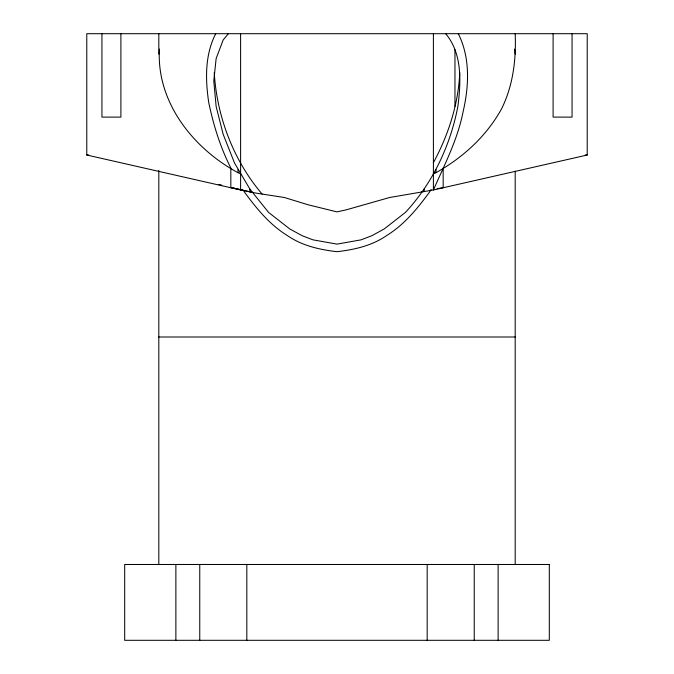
<?xml version="1.0" encoding="UTF-8"?>
<svg xmlns="http://www.w3.org/2000/svg" width="674" height="674" viewBox="0 0 674 674"><rect width="100%" height="100%" fill="white"/><g stroke="black" fill="none" stroke-linecap="round" stroke-linejoin="round"><path stroke-width="1.01" d="M459.761 72.649C458.371 104.209 448.37 135.027 433.399 162.687M240.601 173.808L238.006 172.696C193.202 148.507 156.183 102.052 159.443 49.059M515.189 33.7C516.25 59.422 513.133 85.421 501.625 108.725C486.544 136.097 463.089 157.497 435.994 172.696L433.399 173.808M215.697 33.7C204.82 54.948 205.317 79.338 208.713 102.431C213.431 125.086 220.331 147.328 230.837 167.995L230.837 187.76L243.373 190.27L244.51 192.149C256.583 208.552 269.423 224.391 286.947 235.293C301.8 245.673 319.282 249.641 337 251.697C354.718 249.641 372.2 245.673 387.053 235.293C404.577 224.391 417.417 208.552 429.49 192.149L431.099 189.487M458.303 33.7C470.46 57.972 469.037 86.373 462.996 112.204C457.595 139.644 444.57 164.591 433.399 189.975L389.564 197.524L346.276 209.825L337 211.889L307.951 204.728L284.436 197.524L255.783 193.067L240.601 189.975L86.778 155.02L86.778 33.7L587.222 33.7L587.222 155.02L433.399 189.975L433.399 33.7M228.334 33.7L223.161 39.977L216.152 58.486L213.784 80.973L216.152 106.568L223.161 134.286L234.552 163.066L249.877 189.074L268.547 212.386L289.845 228.992L302.238 235.757L312.963 239.851L337 244.114L361.037 239.851L371.762 235.757L384.155 228.992L405.453 212.386C432.759 182.974 450.266 145.82 457.848 106.568C461.008 82.245 462.49 53.583 445.666 33.7M422.059 191.66L424.064 191.18M437.131 188.627L443.163 187.76L443.163 167.995M86.778 155.02L88.698 155.02M585.167 155.02L587.222 155.02M158.811 337L515.189 337M238.006 189.023L243.373 190.27M244.384 190.506L252.523 192.385M232.926 187.819L236.987 188.787M218.848 184.457L221.788 185.173M262.135 194.112C233.457 160.471 216.902 116.644 214.239 72.649M514.557 49.059L515.189 54.173M572.058 33.7L572.058 117.108L553.101 117.108L553.101 33.7M515.189 171.179L515.189 564.475M498.128 564.475L498.128 640.3M474.243 564.475L474.243 640.3M454.958 49.632L454.958 106.281M435.994 169.536L435.994 172.696M427.181 564.475L427.181 640.3M424.123 189.074L424.123 191.306M249.877 189.074L249.877 191.837M246.819 564.475L246.819 640.3M240.601 33.7L240.601 189.975M238.006 169.536L238.006 172.696M199.757 564.475L199.757 640.3M175.872 564.475L175.872 640.3M158.811 33.7L158.811 54.173M158.811 170.446L158.811 564.475M120.899 33.7L120.899 117.108L101.943 117.108L101.943 33.7M549.31 564.475L124.69 564.475L124.69 640.3L549.31 640.3L549.31 564.475"/></g></svg>
